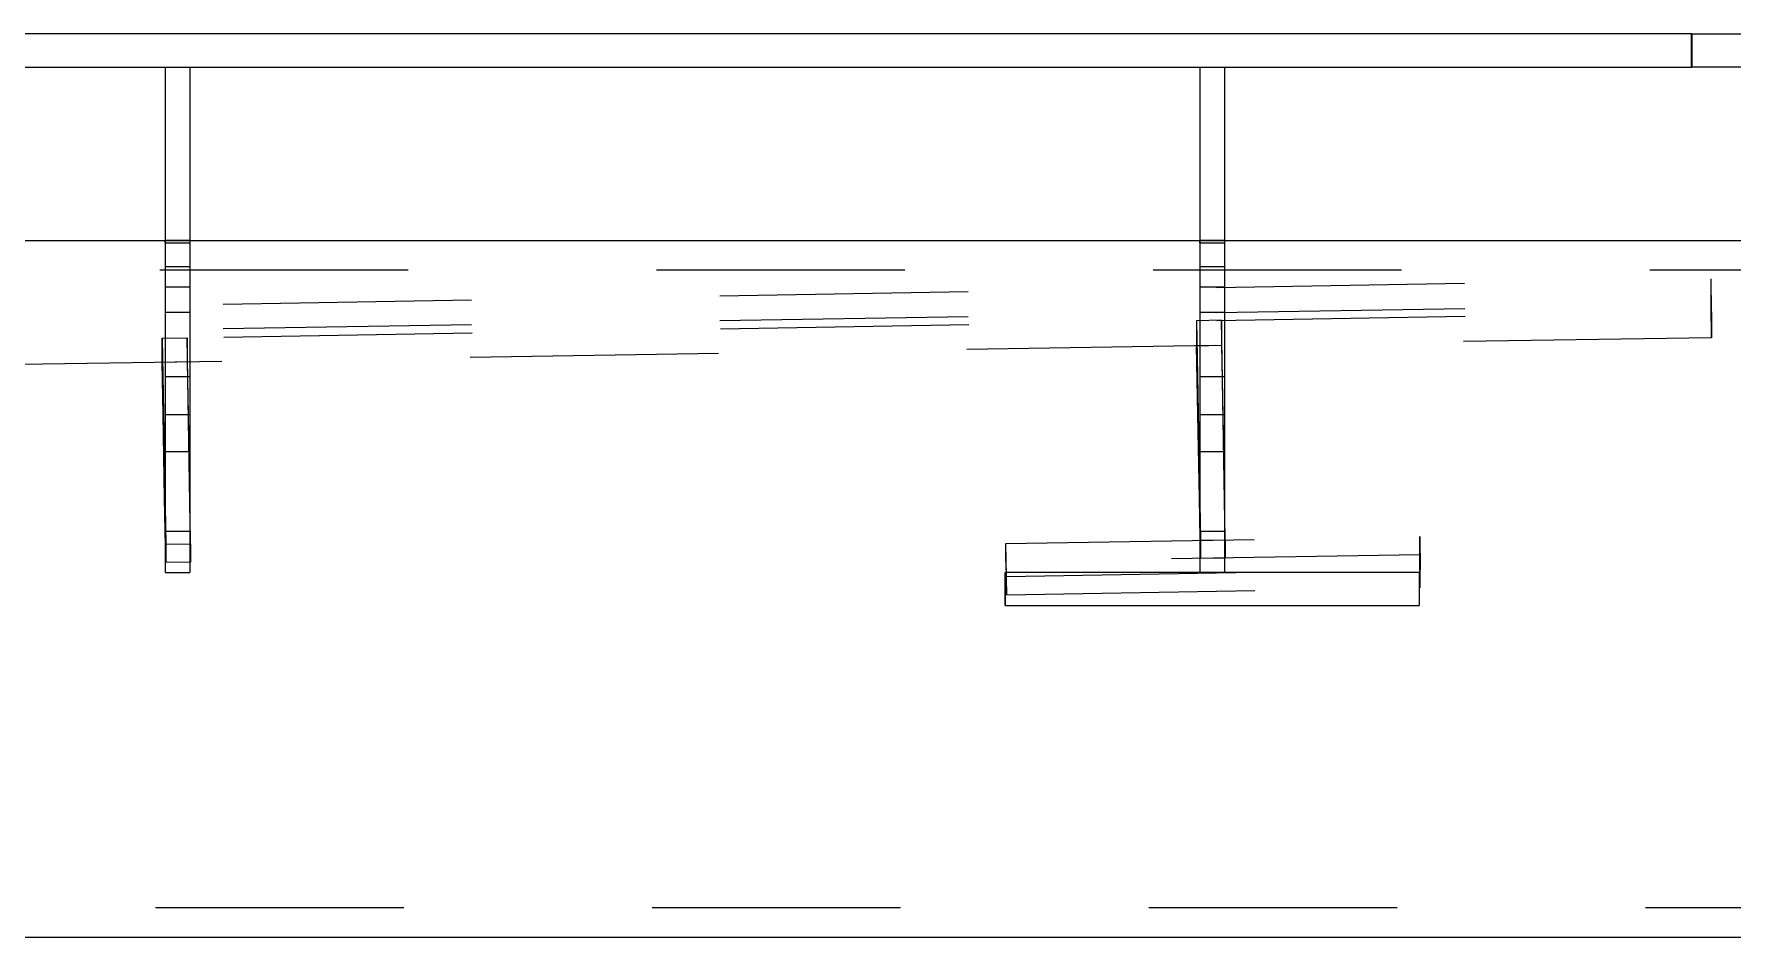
# Model space of a CAD drawing. Header units: millimetres. Extents: x 150000 to 150841, y 150000 to 150594.
# Drawn here: x 150095.5 to 150109.17, y 150459.26 to 150466.54 of the extents above; entities that cross this region are included whole.
import ezdxf

# ---------------------------------------------------------------- set-up
doc = ezdxf.new("R2010")
doc.units = ezdxf.units.MM
doc.linetypes.add('XKITLINE00', pattern=[0])
doc.linetypes.add('XKITLINE02', pattern=[4, 2, -2])

msp = doc.modelspace()

# ---------------------------------------------------------------- linework, layer by layer
at = {"color": 2, "linetype": 'XKITLINE00'}
for p, q in [((150108.848, 150466.541), (150067.79, 150466.541)), ((150108.847, 150466.541), (150108.847, 150466.541)), ((150108.847, 150466.541), (150113.319, 150466.541)), ((150108.847, 150466.275), (150108.847, 150466.541)), ((150067.79, 150466.275), (150108.848, 150466.275)), ((150096.552, 150466.275), (150096.552, 150462.203)), ((150096.552, 150466.275), (150096.752, 150466.275)), ((150096.752, 150466.275), (150096.752, 150462.203)), ((150104.885, 150466.275), (150104.885, 150462.203)), ((150104.885, 150466.275), (150105.085, 150466.275)), ((150105.085, 150466.275), (150105.085, 150462.203)), ((150112.652, 150466.275), (150108.847, 150466.275)), ((150096.552, 150464.875), (150088.419, 150464.875)), ((150104.885, 150464.875), (150096.752, 150464.875)), ((150110.509, 150464.875), (150105.085, 150464.875)), ((150096.552, 150462.203), (150096.752, 150462.203)), ((150106.652, 150462.203), (150103.319, 150462.203)), ((150103.319, 150462.203), (150103.319, 150461.936)), ((150104.885, 150462.203), (150105.085, 150462.203)), ((150106.652, 150462.203), (150106.652, 150461.936)), ((150103.319, 150461.936), (150106.652, 150461.936)), ((150063.59, 150459.265), (150110.509, 150459.265))]:
    msp.add_line(p, q, dxfattribs=at)
at = {"color": 7, "linetype": 'XKITLINE02'}
for p, q in [((150108.847, 150466.541), (150108.847, 150466.275)), ((150108.848, 150466.541), (150108.848, 150466.275)), ((150108.848, 150466.275), (150108.848, 150466.541)), ((150096.552, 150464.857), (150096.552, 150464.881)), ((150096.552, 150464.881), (150096.752, 150464.881)), ((150096.752, 150464.875), (150096.552, 150464.875)), ((150096.552, 150464.857), (150096.752, 150464.857)), ((150104.885, 150464.857), (150104.885, 150464.881)), ((150104.885, 150464.881), (150105.085, 150464.881)), ((150105.085, 150464.875), (150104.885, 150464.875)), ((150104.885, 150464.857), (150105.085, 150464.857)), ((150096.552, 150464.667), (150096.752, 150464.667)), ((150104.885, 150464.667), (150105.085, 150464.667)), ((150110.509, 150464.638), (150066.264, 150464.638)), ((150069.024, 150463.889), (150109.003, 150464.567)), ((150109.008, 150464.301), (150109.003, 150464.567)), ((150109.003, 150464.36), (150109.003, 150464.567)), ((150096.552, 150464.504), (150096.752, 150464.504)), ((150104.885, 150464.504), (150105.085, 150464.504)), ((150069.024, 150463.723), (150109.003, 150464.36)), ((150069.029, 150463.624), (150109.008, 150464.301)), ((150096.552, 150464.3), (150096.752, 150464.3)), ((150104.885, 150464.3), (150105.085, 150464.3)), ((150109.008, 150464.094), (150109.003, 150464.36)), ((150109.008, 150464.301), (150109.008, 150464.094)), ((150105.06, 150464.235), (150104.86, 150464.231)), ((150104.86, 150464.231), (150104.86, 150464.029)), ((150104.86, 150464.231), (150104.891, 150462.462)), ((150105.09, 150462.465), (150105.06, 150464.235)), ((150105.06, 150464.235), (150105.06, 150464.033)), ((150109.008, 150464.094), (150069.029, 150463.457)), ((150096.528, 150464.09), (150096.728, 150464.093)), ((150096.528, 150463.895), (150096.528, 150464.09)), ((150096.528, 150464.09), (150096.557, 150462.43)), ((150096.757, 150462.433), (150096.728, 150464.093)), ((150096.728, 150464.093), (150096.728, 150463.899)), ((150104.86, 150464.029), (150105.06, 150464.033)), ((150104.87, 150463.476), (150104.86, 150464.029)), ((150105.06, 150464.033), (150105.07, 150463.476)), ((150096.728, 150463.899), (150096.528, 150463.895)), ((150096.536, 150463.476), (150096.528, 150463.895)), ((150096.728, 150463.899), (150096.736, 150463.476)), ((150096.552, 150463.781), (150096.752, 150463.781)), ((150104.885, 150463.781), (150105.085, 150463.781)), ((150096.548, 150462.798), (150096.536, 150463.476)), ((150096.552, 150463.475), (150096.752, 150463.475)), ((150096.736, 150463.476), (150096.748, 150462.796)), ((150104.882, 150462.798), (150104.87, 150463.476)), ((150104.885, 150463.475), (150105.085, 150463.475)), ((150105.07, 150463.476), (150105.082, 150462.796)), ((150096.552, 150463.176), (150096.752, 150463.176)), ((150104.885, 150463.176), (150105.085, 150463.176)), ((150096.557, 150462.283), (150096.548, 150462.798)), ((150096.748, 150462.796), (150096.757, 150462.286)), ((150104.891, 150462.315), (150104.882, 150462.798)), ((150105.082, 150462.796), (150105.09, 150462.318)), ((150096.552, 150462.536), (150096.752, 150462.536)), ((150103.324, 150462.435), (150106.657, 150462.492)), ((150104.885, 150462.536), (150105.085, 150462.536)), ((150106.657, 150462.345), (150106.657, 150462.492)), ((150106.657, 150462.492), (150106.661, 150462.226)), ((150096.557, 150462.43), (150096.757, 150462.433)), ((150096.557, 150462.43), (150096.557, 150462.283)), ((150096.757, 150462.433), (150096.757, 150462.286)), ((150103.324, 150462.288), (150103.324, 150462.435)), ((150103.328, 150462.17), (150103.324, 150462.435)), ((150106.657, 150462.345), (150103.324, 150462.288)), ((150104.891, 150462.462), (150105.09, 150462.465)), ((150104.891, 150462.462), (150104.891, 150462.315)), ((150105.09, 150462.465), (150105.09, 150462.318)), ((150106.661, 150462.079), (150106.657, 150462.345)), ((150096.552, 150462.203), (150096.752, 150462.203)), ((150096.757, 150462.286), (150096.557, 150462.283)), ((150103.319, 150461.936), (150103.319, 150462.203)), ((150103.324, 150462.288), (150103.328, 150462.023)), ((150103.328, 150462.17), (150106.661, 150462.226)), ((150104.885, 150462.203), (150105.085, 150462.203)), ((150105.09, 150462.318), (150104.891, 150462.315)), ((150106.661, 150462.079), (150106.661, 150462.226)), ((150103.328, 150462.023), (150103.328, 150462.17)), ((150103.328, 150462.023), (150106.661, 150462.079)), ((150064.475, 150459.502), (150110.509, 150459.502))]:
    msp.add_line(p, q, dxfattribs=at)

doc.saveas('drawing.dxf')
